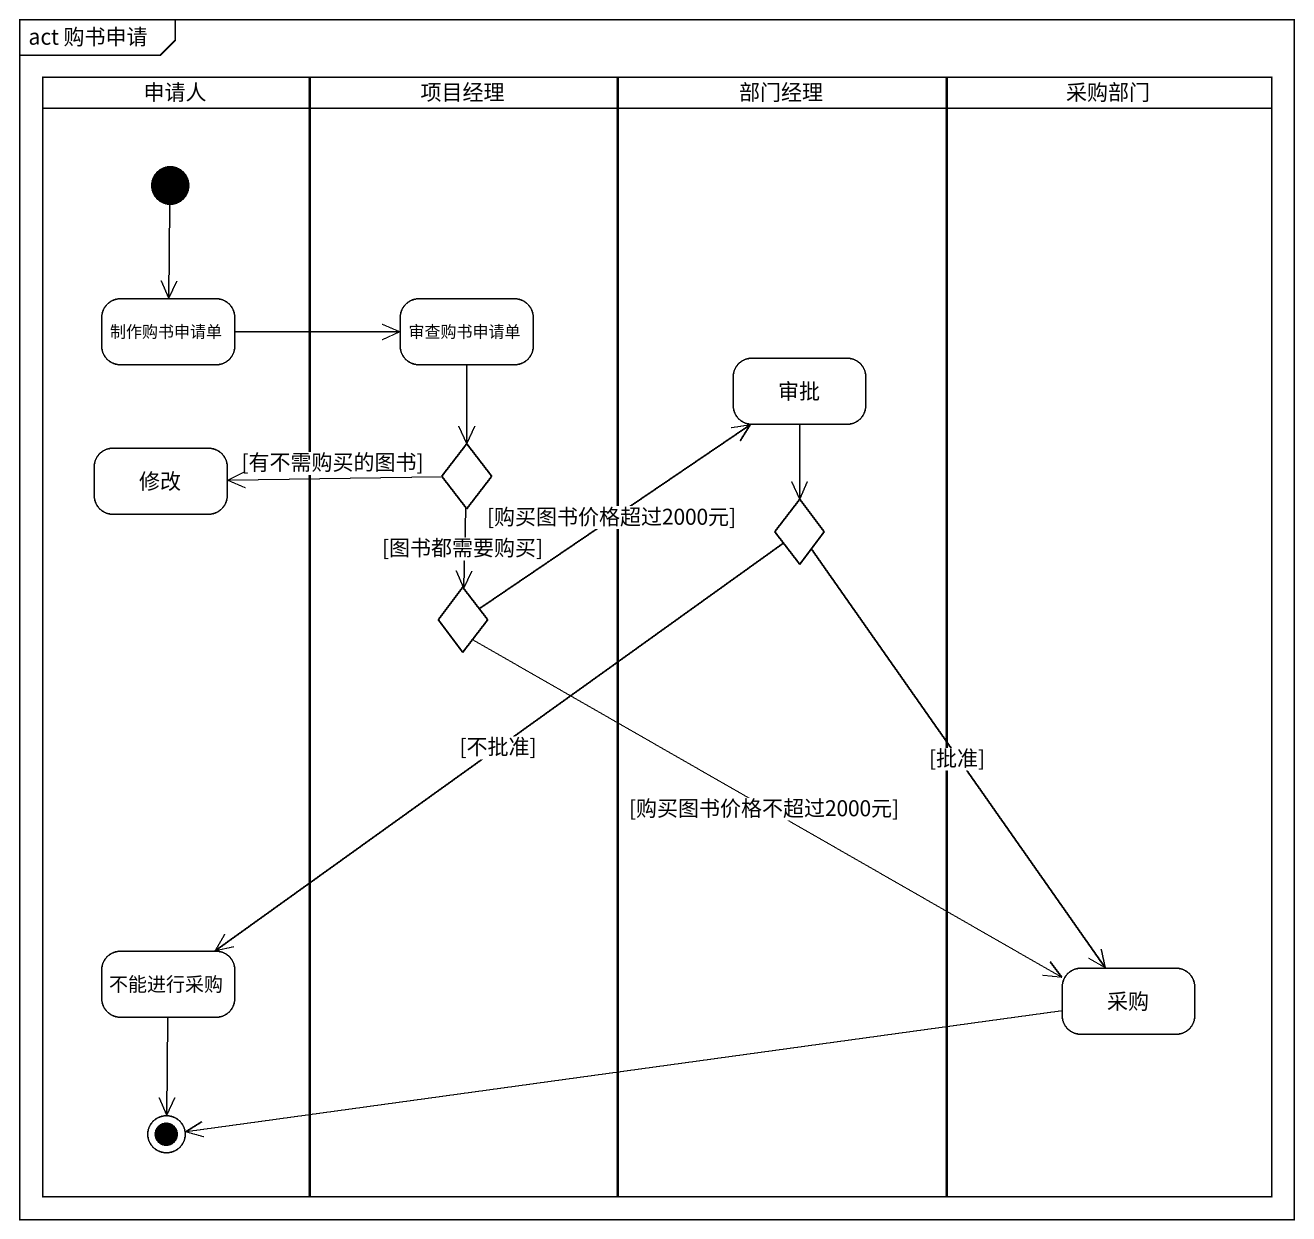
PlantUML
@startuml
mainframe act 购书申请
hide empty description
state 申请人 <<partition>> {
  state 制作购书申请单
  state 修改
  state 不能进行采购
  state final1 <<end>>
  [*] --> 制作购书申请单
}
state 项目经理 <<partition>> {
  state 审查购书申请单
  state choice1 <<choice>>
  state choice3 <<choice>>
}
state 部门经理 <<partition>> {
  state 审批
  state choice2 <<choice>>
}
state 采购部门 <<partition>> {
  state 采购
}
制作购书申请单 -right-> 审查购书申请单
审查购书申请单 --> choice1
审批 --> choice2
choice1 -left-> 修改 : [有不需购买的图书]
choice1 --> choice3 : [图书都需要购买]
choice2 --> 不能进行采购 : [不批准]
choice2 --> 采购 : [批准]
choice3 -up-> 审批 : [购买图书价格超过2000元]
choice3 -right-> 采购 : [购买图书价格不超过2000元]
不能进行采购 --> final1
采购 -left-> final1
@enduml
